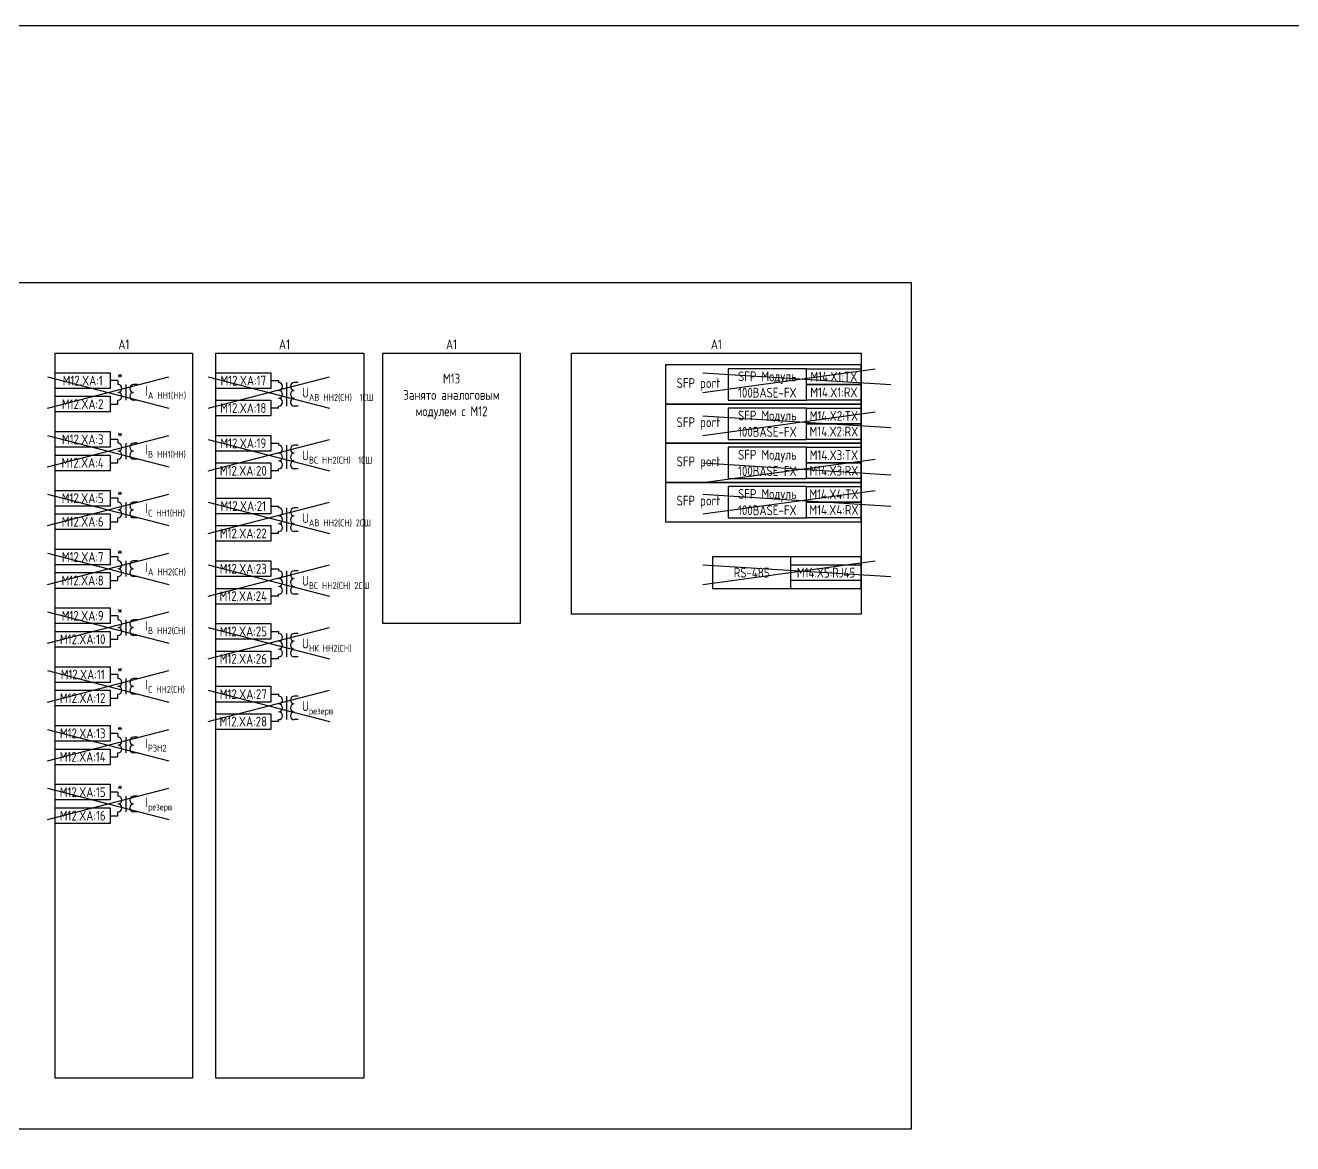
# Model space of a CAD drawing. Header units: millimetres. Extents: x -1117 to 5846, y -90 to 586.
# Drawn here: x -128.6 to 194.9, y 300.7 to 586 of the extents above; entities that cross this region are included whole.
import ezdxf

# ---------------------------------------------------------------- set-up
doc = ezdxf.new("R2010")
doc.units = ezdxf.units.MM
doc.styles.add('Gost_type_A', font='GOST_0.TTF')

msp = doc.modelspace()

# ---------------------------------------------------------------- linework, layer by layer
at = {"color": 6}
for p, q in [((44.3, 492.36), (88.3, 498.36)), ((-122.96, 496.36), (-91.96, 488.36)), ((-122.96, 488.36), (-91.96, 496.36)), ((-81.96, 496.36), (-50.96, 488.36)), ((-81.96, 488.36), (-50.96, 496.36)), ((44.3, 497.36), (92.3, 494.36)), ((44.3, 481.36), (88.3, 487.36)), ((44.3, 486.36), (92.3, 483.36)), ((-122.96, 481.36), (-91.96, 473.36)), ((-122.96, 473.36), (-91.96, 481.36)), ((-81.96, 480.36), (-50.96, 472.36)), ((-81.96, 472.36), (-50.96, 480.36)), ((44.3, 469.36), (88.3, 475.36)), ((44.3, 474.36), (92.3, 471.36)), ((-122.96, 466.36), (-91.96, 458.36)), ((-122.96, 458.36), (-91.96, 466.36)), ((44.3, 461.36), (88.3, 467.36)), ((44.3, 466.36), (92.3, 463.36)), ((-81.96, 464.36), (-50.96, 456.36)), ((-81.96, 456.36), (-50.96, 464.36)), ((-122.96, 451.36), (-91.96, 443.36)), ((-122.96, 443.36), (-91.96, 451.36)), ((-81.96, 448.36), (-50.96, 440.36)), ((-81.96, 440.36), (-50.96, 448.36)), ((44.3, 443.36), (88.3, 449.36)), ((44.3, 448.36), (92.3, 445.36)), ((-122.96, 436.36), (-91.96, 428.36)), ((-122.96, 428.36), (-91.96, 436.36)), ((-81.96, 432.36), (-50.96, 424.36)), ((-81.96, 424.36), (-50.96, 432.36)), ((-122.96, 421.36), (-91.96, 413.36)), ((-122.96, 413.36), (-91.96, 421.36)), ((-122.96, 406.36), (-91.96, 398.36)), ((-122.96, 398.36), (-91.96, 406.36))]:
    msp.add_line(p, q, dxfattribs=at)
for p, q in [((-104.96, 495.36), (-106.96, 495.36)), ((-106.96, 489.36), (-104.96, 489.36)), ((-104.96, 480.36), (-106.96, 480.36)), ((-106.96, 474.36), (-104.96, 474.36)), ((-104.96, 465.36), (-106.96, 465.36)), ((-106.96, 459.36), (-104.96, 459.36)), ((-104.96, 450.36), (-106.96, 450.36)), ((-106.96, 444.36), (-104.96, 444.36)), ((-104.96, 435.36), (-106.96, 435.36)), ((-106.96, 429.36), (-104.96, 429.36)), ((-104.96, 420.36), (-106.96, 420.36)), ((-106.96, 414.36), (-104.96, 414.36)), ((-104.96, 405.36), (-106.96, 405.36)), ((-106.96, 399.36), (-104.96, 399.36)), ((-104.96, 390.36), (-106.96, 390.36)), ((-106.96, 384.36), (-104.96, 384.36))]:
    msp.add_line(p, q)
at = {"ltscale": 4}
for p, q in [((-104.96, 495.36), (-104.96, 494.36)), ((-65.96, 495.36), (-63.96, 495.36)), ((-63.96, 495.36), (-63.96, 494.86)), ((-63.96, 495.36), (-63.96, 494.86)), ((-104.96, 494.86), (-104.96, 494.36)), ((-102.96, 494.36), (-102.96, 490.36)), ((-102.96, 494.36), (-102.96, 490.36)), ((-99.96, 494.36), (-100.96, 494.36)), ((-99.96, 494.36), (-100.96, 494.36)), ((-61.96, 494.86), (-61.96, 490.86)), ((-61.96, 492.86), (-61.96, 488.86)), ((-58.96, 494.86), (-59.96, 494.86)), ((-104.96, 489.36), (-104.96, 490.36)), ((-99.96, 490.36), (-100.96, 490.36)), ((-99.96, 490.36), (-100.96, 490.36)), ((-63.96, 488.36), (-63.96, 488.86)), ((-58.96, 488.86), (-59.96, 488.86)), ((-63.96, 488.36), (-65.96, 488.36)), ((-104.96, 480.36), (-104.96, 479.36)), ((-104.96, 479.86), (-104.96, 479.36)), ((-102.96, 479.36), (-102.96, 475.36)), ((-102.96, 479.36), (-102.96, 475.36)), ((-99.96, 479.36), (-100.96, 479.36)), ((-99.96, 479.36), (-100.96, 479.36)), ((-65.96, 479.36), (-63.96, 479.36)), ((-63.96, 479.36), (-63.96, 478.86)), ((-63.96, 479.36), (-63.96, 478.86)), ((-61.96, 478.86), (-61.96, 474.86)), ((-58.96, 478.86), (-59.96, 478.86)), ((-61.96, 476.86), (-61.96, 472.86)), ((-104.96, 474.36), (-104.96, 475.36)), ((-99.96, 475.36), (-100.96, 475.36)), ((-99.96, 475.36), (-100.96, 475.36)), ((-63.96, 472.36), (-65.96, 472.36)), ((-63.96, 472.36), (-63.96, 472.86)), ((-58.96, 472.86), (-59.96, 472.86)), ((-104.96, 465.36), (-104.96, 464.36)), ((-104.96, 464.86), (-104.96, 464.36)), ((-102.96, 464.36), (-102.96, 460.36)), ((-102.96, 464.36), (-102.96, 460.36)), ((-99.96, 464.36), (-100.96, 464.36)), ((-99.96, 464.36), (-100.96, 464.36)), ((-65.96, 463.36), (-63.96, 463.36)), ((-63.96, 463.36), (-63.96, 462.86)), ((-63.96, 463.36), (-63.96, 462.86)), ((-61.96, 462.86), (-61.96, 458.86)), ((-58.96, 462.86), (-59.96, 462.86)), ((-104.96, 459.36), (-104.96, 460.36)), ((-99.96, 460.36), (-100.96, 460.36)), ((-99.96, 460.36), (-100.96, 460.36)), ((-61.96, 460.86), (-61.96, 456.86)), ((-63.96, 456.36), (-65.96, 456.36)), ((-63.96, 456.36), (-63.96, 456.86)), ((-58.96, 456.86), (-59.96, 456.86)), ((-104.96, 450.36), (-104.96, 449.36)), ((-104.96, 449.86), (-104.96, 449.36)), ((-102.96, 449.36), (-102.96, 445.36)), ((-102.96, 449.36), (-102.96, 445.36)), ((-99.96, 449.36), (-100.96, 449.36)), ((-99.96, 449.36), (-100.96, 449.36)), ((-65.96, 447.36), (-63.96, 447.36)), ((-63.96, 447.36), (-63.96, 446.86)), ((-63.96, 447.36), (-63.96, 446.86)), ((-61.96, 446.86), (-61.96, 442.86)), ((-58.96, 446.86), (-59.96, 446.86)), ((-104.96, 444.36), (-104.96, 445.36)), ((-99.96, 445.36), (-100.96, 445.36)), ((-99.96, 445.36), (-100.96, 445.36)), ((-61.96, 444.86), (-61.96, 440.86)), ((-63.96, 440.36), (-65.96, 440.36)), ((-63.96, 440.36), (-63.96, 440.86)), ((-58.96, 440.86), (-59.96, 440.86)), ((-104.96, 435.36), (-104.96, 434.36)), ((-104.96, 434.86), (-104.96, 434.36)), ((-102.96, 434.36), (-102.96, 430.36)), ((-102.96, 434.36), (-102.96, 430.36)), ((-99.96, 434.36), (-100.96, 434.36)), ((-99.96, 434.36), (-100.96, 434.36)), ((-104.96, 429.36), (-104.96, 430.36)), ((-99.96, 430.36), (-100.96, 430.36)), ((-99.96, 430.36), (-100.96, 430.36)), ((-65.96, 431.36), (-63.96, 431.36)), ((-63.96, 431.36), (-63.96, 430.86)), ((-63.96, 431.36), (-63.96, 430.86)), ((-61.96, 430.86), (-61.96, 426.86)), ((-58.96, 430.86), (-59.96, 430.86)), ((-61.96, 428.86), (-61.96, 424.86)), ((-63.96, 424.36), (-65.96, 424.36)), ((-63.96, 424.36), (-63.96, 424.86)), ((-58.96, 424.86), (-59.96, 424.86)), ((-104.96, 420.36), (-104.96, 419.36)), ((-104.96, 419.86), (-104.96, 419.36)), ((-102.96, 419.36), (-102.96, 415.36)), ((-102.96, 419.36), (-102.96, 415.36)), ((-99.96, 419.36), (-100.96, 419.36)), ((-99.96, 419.36), (-100.96, 419.36)), ((-104.96, 414.36), (-104.96, 415.36)), ((-99.96, 415.36), (-100.96, 415.36)), ((-99.96, 415.36), (-100.96, 415.36)), ((-65.96, 415.36), (-63.96, 415.36)), ((-63.96, 415.36), (-63.96, 414.86)), ((-63.96, 415.36), (-63.96, 414.86)), ((-61.96, 414.86), (-61.96, 410.86)), ((-58.96, 414.86), (-59.96, 414.86)), ((-61.96, 412.86), (-61.96, 408.86)), ((-63.96, 408.36), (-65.96, 408.36)), ((-63.96, 408.36), (-63.96, 408.86)), ((-58.96, 408.86), (-59.96, 408.86)), ((-104.96, 405.36), (-104.96, 404.36)), ((-104.96, 404.86), (-104.96, 404.36)), ((-102.96, 404.36), (-102.96, 400.36)), ((-102.96, 404.36), (-102.96, 400.36)), ((-99.96, 404.36), (-100.96, 404.36)), ((-99.96, 404.36), (-100.96, 404.36)), ((-104.96, 399.36), (-104.96, 400.36)), ((-99.96, 400.36), (-100.96, 400.36)), ((-99.96, 400.36), (-100.96, 400.36)), ((-104.96, 390.36), (-104.96, 389.36)), ((-104.96, 389.86), (-104.96, 389.36)), ((-102.96, 389.36), (-102.96, 385.36)), ((-102.96, 389.36), (-102.96, 385.36)), ((-99.96, 389.36), (-100.96, 389.36)), ((-99.96, 389.36), (-100.96, 389.36)), ((-104.96, 384.36), (-104.96, 385.36)), ((-99.96, 385.36), (-100.96, 385.36)), ((-99.96, 385.36), (-100.96, 385.36))]:
    msp.add_line(p, q, dxfattribs=at)
at = {"color": 3}
for p, q in [((-81.96, 416.36), (-50.96, 408.36)), ((-81.96, 408.36), (-50.96, 416.36)), ((-122.96, 391.36), (-91.96, 383.36)), ((-122.96, 383.36), (-91.96, 391.36))]:
    msp.add_line(p, q, dxfattribs=at)
for points in [[(-1117.42, 586), (5845.64, 586), (5845.64, -90), (-1117.42, -90)], [(-1050, 520.36), (97.5, 520.36), (97.5, 304.36), (-1050, 304.36)], [(-120.96, 502.36), (-85.96, 502.36), (-85.96, 317.36), (-120.96, 317.36)], [(-79.96, 502.36), (-42.24, 502.36), (-42.24, 317.36), (-79.96, 317.36)], [(-37.32, 502.36), (-2.32, 502.36), (-2.32, 433.36), (-37.32, 433.36)], [(10.78, 502.36), (84.78, 502.36), (84.78, 435.78), (10.78, 435.78)], [(84.78, 499.36), (34.78, 499.36), (34.78, 489.36), (84.78, 489.36)], [(70.78, 498.36), (84.78, 498.36), (84.78, 494.36), (70.78, 494.36)], [(-120.96, 497.36), (-106.96, 497.36), (-106.96, 493.36), (-120.96, 493.36)], [(-79.96, 497.36), (-65.96, 497.36), (-65.96, 493.36), (-79.96, 493.36)], [(70.78, 494.36), (84.78, 494.36), (84.78, 490.36), (70.78, 490.36)], [(-120.96, 491.36), (-106.96, 491.36), (-106.96, 487.36), (-120.96, 487.36)], [(-79.96, 490.36), (-65.96, 490.36), (-65.96, 486.36), (-79.96, 486.36)], [(84.78, 489.36), (34.78, 489.36), (34.78, 479.36), (84.78, 479.36)], [(70.78, 488.36), (84.78, 488.36), (84.78, 484.36), (70.78, 484.36)], [(-120.96, 482.36), (-106.96, 482.36), (-106.96, 478.36), (-120.96, 478.36)], [(70.78, 484.36), (84.78, 484.36), (84.78, 480.36), (70.78, 480.36)], [(-79.96, 481.36), (-65.96, 481.36), (-65.96, 477.36), (-79.96, 477.36)], [(84.78, 479.36), (34.78, 479.36), (34.78, 469.36), (84.78, 469.36)], [(-120.96, 476.36), (-106.96, 476.36), (-106.96, 472.36), (-120.96, 472.36)], [(70.78, 478.36), (84.78, 478.36), (84.78, 474.36), (70.78, 474.36)], [(-79.96, 474.36), (-65.96, 474.36), (-65.96, 470.36), (-79.96, 470.36)], [(70.78, 474.36), (84.78, 474.36), (84.78, 470.36), (70.78, 470.36)], [(84.78, 469.36), (34.78, 469.36), (34.78, 459.36), (84.78, 459.36)], [(-120.96, 467.36), (-106.96, 467.36), (-106.96, 463.36), (-120.96, 463.36)], [(70.78, 468.36), (84.78, 468.36), (84.78, 464.36), (70.78, 464.36)], [(-79.96, 465.36), (-65.96, 465.36), (-65.96, 461.36), (-79.96, 461.36)], [(70.78, 464.36), (84.78, 464.36), (84.78, 460.36), (70.78, 460.36)], [(-120.96, 461.36), (-106.96, 461.36), (-106.96, 457.36), (-120.96, 457.36)], [(-79.96, 458.36), (-65.96, 458.36), (-65.96, 454.36), (-79.96, 454.36)], [(-120.96, 452.36), (-106.96, 452.36), (-106.96, 448.36), (-120.96, 448.36)], [(-79.96, 449.36), (-65.96, 449.36), (-65.96, 445.36), (-79.96, 445.36)], [(66.78, 448.36), (84.78, 448.36), (84.78, 444.36), (66.78, 444.36)], [(-120.96, 446.36), (-106.96, 446.36), (-106.96, 442.36), (-120.96, 442.36)], [(-79.96, 442.36), (-65.96, 442.36), (-65.96, 438.36), (-79.96, 438.36)], [(-120.96, 437.36), (-106.96, 437.36), (-106.96, 433.36), (-120.96, 433.36)], [(-120.96, 431.36), (-106.96, 431.36), (-106.96, 427.36), (-120.96, 427.36)], [(-79.96, 433.36), (-65.96, 433.36), (-65.96, 429.36), (-79.96, 429.36)], [(-79.96, 426.36), (-65.96, 426.36), (-65.96, 422.36), (-79.96, 422.36)], [(-120.96, 422.36), (-106.96, 422.36), (-106.96, 418.36), (-120.96, 418.36)], [(-79.96, 417.36), (-65.96, 417.36), (-65.96, 413.36), (-79.96, 413.36)], [(-120.96, 416.36), (-106.96, 416.36), (-106.96, 412.36), (-120.96, 412.36)], [(-79.96, 410.36), (-65.96, 410.36), (-65.96, 406.36), (-79.96, 406.36)], [(-120.96, 407.36), (-106.96, 407.36), (-106.96, 403.36), (-120.96, 403.36)], [(-120.96, 401.36), (-106.96, 401.36), (-106.96, 397.36), (-120.96, 397.36)], [(-120.96, 392.36), (-106.96, 392.36), (-106.96, 388.36), (-120.96, 388.36)], [(-120.96, 386.36), (-106.96, 386.36), (-106.96, 382.36), (-120.96, 382.36)]]:
    msp.add_lwpolyline(points, close=True)
at = {"linetype": 'Continuous', "lineweight": 25, "ltscale": 4}
for points in [[(50.78, 490.36), (70.78, 490.36), (70.78, 498.36), (50.78, 498.36)], [(50.78, 480.36), (70.78, 480.36), (70.78, 488.36), (50.78, 488.36)], [(50.78, 470.36), (70.78, 470.36), (70.78, 478.36), (50.78, 478.36)], [(50.78, 460.36), (70.78, 460.36), (70.78, 468.36), (50.78, 468.36)], [(46.78, 442.36), (84.78, 442.36), (84.78, 450.36), (46.78, 450.36)], [(46.78, 442.36), (66.78, 442.36), (66.78, 450.36), (46.78, 450.36)]]:
    msp.add_lwpolyline(points, close=True, dxfattribs=at)
at = {"ltscale": 4}
for centre, start, end in [((-104.96, 493.36), 270, 90), ((-104.96, 493.36), 270, 90), ((-104.96, 491.36), 270, 90), ((-104.96, 491.36), 270, 90), ((-100.96, 493.36), 90, 270), ((-100.96, 493.36), 90, 270), ((-100.96, 491.36), 90, 270), ((-100.96, 491.36), 90, 270), ((-63.96, 493.86), 270, 90), ((-63.96, 491.86), 270, 90), ((-59.96, 493.86), 90, 270), ((-59.96, 493.86), 90, 270), ((-59.96, 491.86), 90, 270), ((-59.96, 491.86), 90, 270), ((-63.96, 489.86), 270, 90), ((-59.96, 489.86), 90, 270), ((-104.96, 478.36), 270, 90), ((-104.96, 478.36), 270, 90), ((-100.96, 478.36), 90, 270), ((-100.96, 478.36), 90, 270), ((-63.96, 477.86), 270, 90), ((-59.96, 477.86), 90, 270), ((-59.96, 477.86), 90, 270), ((-104.96, 476.36), 270, 90), ((-104.96, 476.36), 270, 90), ((-100.96, 476.36), 90, 270), ((-100.96, 476.36), 90, 270), ((-63.96, 475.86), 270, 90), ((-59.96, 475.86), 90, 270), ((-59.96, 475.86), 90, 270), ((-63.96, 473.86), 270, 90), ((-59.96, 473.86), 90, 270), ((-104.96, 463.36), 270, 90), ((-104.96, 463.36), 270, 90), ((-100.96, 463.36), 90, 270), ((-100.96, 463.36), 90, 270), ((-63.96, 461.86), 270, 90), ((-59.96, 461.86), 90, 270), ((-59.96, 461.86), 90, 270), ((-104.96, 461.36), 270, 90), ((-104.96, 461.36), 270, 90), ((-100.96, 461.36), 90, 270), ((-100.96, 461.36), 90, 270), ((-63.96, 459.86), 270, 90), ((-59.96, 459.86), 90, 270), ((-59.96, 459.86), 90, 270), ((-63.96, 457.86), 270, 90), ((-59.96, 457.86), 90, 270), ((-104.96, 448.36), 270, 90), ((-104.96, 448.36), 270, 90), ((-104.96, 446.36), 270, 90), ((-104.96, 446.36), 270, 90), ((-100.96, 448.36), 90, 270), ((-100.96, 448.36), 90, 270), ((-100.96, 446.36), 90, 270), ((-100.96, 446.36), 90, 270), ((-63.96, 445.86), 270, 90), ((-59.96, 445.86), 90, 270), ((-59.96, 445.86), 90, 270), ((-63.96, 443.86), 270, 90), ((-59.96, 443.86), 90, 270), ((-59.96, 443.86), 90, 270), ((-63.96, 441.86), 270, 90), ((-59.96, 441.86), 90, 270), ((-104.96, 433.36), 270, 90), ((-104.96, 433.36), 270, 90), ((-100.96, 433.36), 90, 270), ((-100.96, 433.36), 90, 270), ((-104.96, 431.36), 270, 90), ((-104.96, 431.36), 270, 90), ((-100.96, 431.36), 90, 270), ((-100.96, 431.36), 90, 270), ((-63.96, 429.86), 270, 90), ((-59.96, 429.86), 90, 270), ((-59.96, 429.86), 90, 270), ((-63.96, 427.86), 270, 90), ((-59.96, 427.86), 90, 270), ((-59.96, 427.86), 90, 270), ((-63.96, 425.86), 270, 90), ((-59.96, 425.86), 90, 270), ((-104.96, 418.36), 270, 90), ((-104.96, 418.36), 270, 90), ((-104.96, 416.36), 270, 90), ((-104.96, 416.36), 270, 90), ((-100.96, 418.36), 90, 270), ((-100.96, 418.36), 90, 270), ((-100.96, 416.36), 90, 270), ((-100.96, 416.36), 90, 270), ((-63.96, 413.86), 270, 90), ((-59.96, 413.86), 90, 270), ((-59.96, 413.86), 90, 270), ((-63.96, 411.86), 270, 90), ((-63.96, 409.86), 270, 90), ((-59.96, 411.86), 90, 270), ((-59.96, 411.86), 90, 270), ((-59.96, 409.86), 90, 270), ((-104.96, 403.36), 270, 90), ((-104.96, 403.36), 270, 90), ((-100.96, 403.36), 90, 270), ((-100.96, 403.36), 90, 270), ((-104.96, 401.36), 270, 90), ((-104.96, 401.36), 270, 90), ((-100.96, 401.36), 90, 270), ((-100.96, 401.36), 90, 270), ((-104.96, 388.36), 270, 90), ((-104.96, 388.36), 270, 90), ((-100.96, 388.36), 90, 270), ((-100.96, 388.36), 90, 270), ((-104.96, 386.36), 270, 90), ((-104.96, 386.36), 270, 90), ((-100.96, 386.36), 90, 270), ((-100.96, 386.36), 90, 270)]:
    msp.add_arc(centre, 1, start, end, dxfattribs=at)

# ---------------------------------------------------------------- texts
at = {"char_height": 2.5, "attachment_point": 8, "line_spacing_factor": 0.9, "style": 'Gost_type_A'}
for insert, width in [((-103.46, 503.36), 35), ((-62.46, 503.36), 35), ((-19.82, 503.36), 35), ((47.78, 503.36), 74.0002)]:
    msp.add_mtext('A1', dxfattribs=dict(at, insert=insert, width=width))
at = {"char_height": 2.5, "style": 'Gost_type_A'}
for s, insert, width, attachment_point in [('M12.XA:1', (-113.96, 495.36), 14, 5), ('*', (-104.46, 496.86), 3, 5), ('M12.XA:17', (-72.97, 495.36), 14.018, 5), ('M13\\PЗанято аналоговым модулем с М12', (-19.82, 491.36), 35, 5), ('SFP port', (48.78, 494.36), 20, 6), ('SFP Mодуль 100BASE-FX', (60.78, 494.36), 19.9998, 5), ('M14.X1:TX', (77.78, 496.36), 14, 5), ('\\A1;I{\\H0.7x;\\S^ A НН1(НН);}', (-97.96, 492.36), 8, 4), ('\\A1;U{\\H0.7x;\\S^ АВ НН2(СН)  1СШ;}', (-57.96, 491.86), 12, 4), ('M14.X1:RX', (77.78, 492.36), 14, 5), ('M12.XA:2', (-113.97, 489.36), 14.018, 5), ('M12.XA:18', (-72.97, 488.36), 14.018, 5), ('SFP port', (48.78, 484.36), 20, 6), ('SFP Mодуль 100BASE-FX', (60.78, 484.36), 19.9998, 5), ('M14.X2:TX', (77.78, 486.36), 14, 5), ('*', (-104.46, 481.86), 3, 5), ('M14.X2:RX', (77.78, 482.36), 14, 5), ('M12.XA:3', (-113.96, 480.36), 14, 5), ('\\A1;I{\\H0.7x;\\S^ B НН1(НН);}', (-97.96, 477.36), 8, 4), ('M12.XA:19', (-72.97, 479.36), 14.018, 5), ('M12.XA:4', (-113.97, 474.36), 14.018, 5), ('\\A1;U{\\H0.7x;\\S^ ВС НН2(СН)  1СШ;}', (-57.96, 475.86), 12, 4), ('SFP port', (48.78, 474.36), 20, 6), ('SFP Mодуль 100BASE-FX', (60.78, 474.36), 19.9998, 5), ('M14.X3:TX', (77.78, 476.36), 14, 5), ('M12.XA:20', (-72.97, 472.36), 14.018, 5), ('M14.X3:RX', (77.78, 472.36), 14, 5), ('M12.XA:5', (-113.96, 465.36), 14, 5), ('*', (-104.46, 466.86), 3, 5), ('SFP port', (48.78, 464.36), 20, 6), ('SFP Mодуль 100BASE-FX', (60.78, 464.36), 19.9998, 5), ('M14.X4:TX', (77.78, 466.36), 14, 5), ('\\A1;I{\\H0.7x;\\S^ C НН1(НН);}', (-97.96, 462.36), 8, 4), ('M12.XA:21', (-72.97, 463.36), 14.018, 5), ('M14.X4:RX', (77.78, 462.36), 14, 5), ('M12.XA:6', (-113.97, 459.36), 14.018, 5), ('\\A1;U{\\H0.7x;\\S^ АВ НН2(СН) 2СШ;}', (-57.96, 459.86), 12, 4), ('M12.XA:22', (-72.97, 456.36), 14.018, 5), ('M12.XA:7', (-113.96, 450.36), 14, 5), ('*', (-104.46, 451.86), 3, 5), ('\\A1;I{\\H0.7x;\\S^ A НН2(СН);}', (-97.96, 447.36), 8, 4), ('M12.XA:23', (-72.97, 447.36), 14.018, 5), ('RS-485', (56.78, 446.36), 19.9998, 5), ('M14.X5:RJ45', (75.78, 446.36), 18.0002, 5), ('M12.XA:8', (-113.97, 444.36), 14.018, 5), ('\\A1;U{\\H0.7x;\\S^ ВС НН2(СН) 2СШ;}', (-57.96, 443.86), 12, 4), ('M12.XA:24', (-72.97, 440.36), 14.018, 5), ('*', (-104.46, 436.86), 3, 5), ('M12.XA:9', (-113.96, 435.36), 14, 5), ('\\A1;I{\\H0.7x;\\S^ B НН2(СН);}', (-97.96, 432.36), 8, 4), ('M12.XA:10', (-113.97, 429.36), 14.018, 5), ('M12.XA:25', (-72.97, 431.36), 14.018, 5), ('\\A1;U{\\H0.7x;\\S^ НК НН2(СН);}', (-57.96, 427.86), 12, 4), ('M12.XA:26', (-72.97, 424.36), 14.018, 5), ('M12.XA:11', (-113.96, 420.36), 14, 5), ('*', (-104.46, 421.86), 3, 5), ('\\A1;I{\\H0.7x;\\S^ C НН2(СН);}', (-97.96, 417.36), 8, 4), ('M12.XA:12', (-113.97, 414.36), 14.018, 5), ('M12.XA:27', (-72.97, 415.36), 14.018, 5), ('\\A1;U{\\H0.7x;\\S^ резерв;}', (-57.96, 411.86), 12, 4), ('M12.XA:28', (-72.97, 408.36), 14.018, 5), ('M12.XA:13', (-113.96, 405.37), 14, 5), ('*', (-104.46, 406.86), 3, 5), ('\\A1;I{\\H0.7x;\\S^ РЗН2;}', (-97.97, 402.39), 8, 4), ('M12.XA:14', (-113.97, 399.36), 14.018, 5), ('M12.XA:15', (-113.96, 390.36), 14, 5), ('*', (-104.46, 391.86), 3, 5), ('\\A1;I{\\H0.7x;\\S^ резерв;}', (-97.96, 387.36), 8, 4), ('M12.XA:16', (-113.97, 384.36), 14.018, 5)]:
    msp.add_mtext(s, dxfattribs=dict(at, insert=insert, width=width, attachment_point=attachment_point))

doc.saveas('drawing.dxf')
